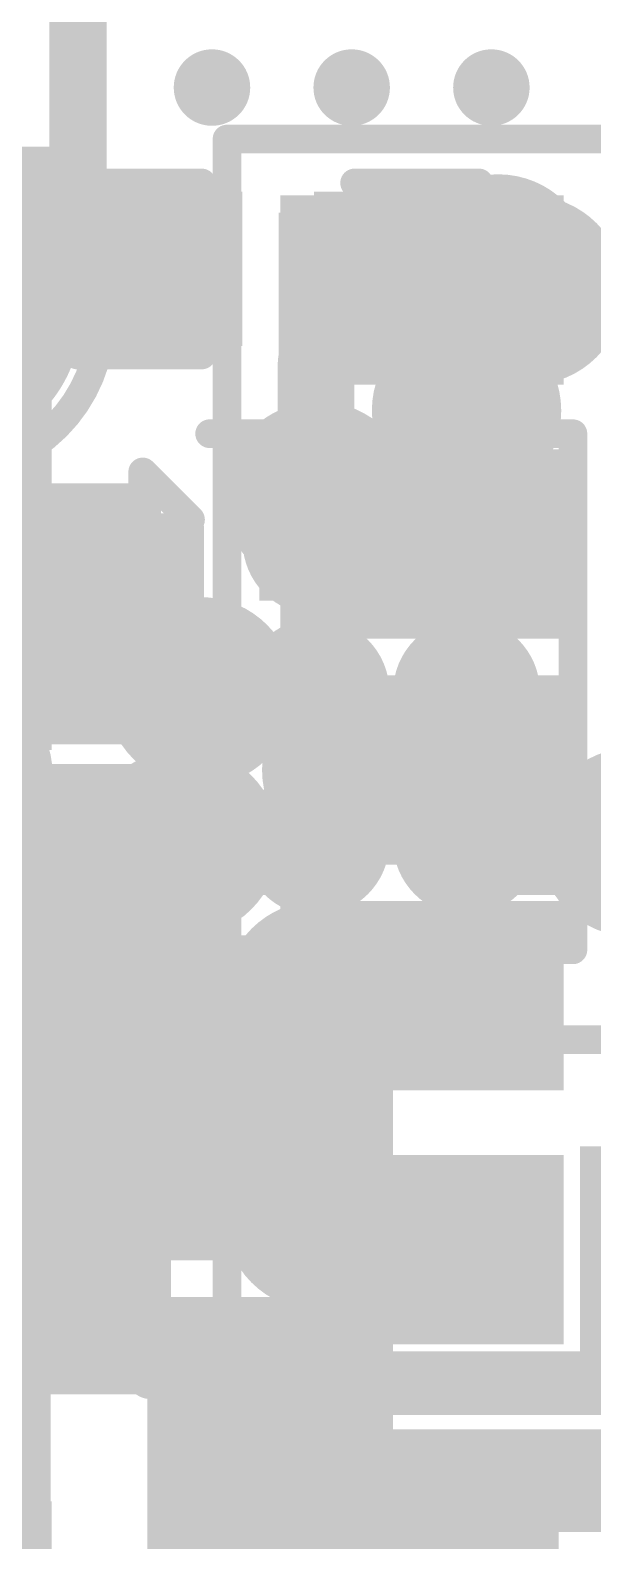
# Model space of a CAD drawing. Header units: millimetres. Extents: x -1.53 to 3.03, y -0.08 to 2.17.
# Drawn here: x 0.109 to 0.1678, y 0.2056 to 0.3636 of the extents above; entities that cross this region are included whole.
import ezdxf

# ---------------------------------------------------------------- set-up
doc = ezdxf.new("R2010")
doc.units = ezdxf.units.MM
doc.header["$MEASUREMENT"] = 0
for name, color, linetype in [('BottomLayer', 5, 'Continuous'), ('BottomOverlay', 54, 'Continuous'), ('BottomPaste', 16, 'Continuous'), ('BottomSolder', 6, 'Continuous'), ('PadHoleLayer', 156, 'Continuous'), ('TopLayer', 1, 'Continuous'), ('TopOverlay', 2, 'Continuous'), ('TopPaste', 8, 'Continuous'), ('TopSolder', 216, 'Continuous'), ('ViaHoleLayer', 16, 'Continuous')]:
    doc.layers.add(name, color=color, linetype=linetype)

# ---------------------------------------------------------------- blocks, each defined once
blk = doc.blocks.new('EYSHSNZWZ_8')
at = {"layer": 'TopLayer'}
for points in [[(-0.16043305, 0.0561024), (-0.13877955, 0.0561024), (-0.13877955, 0.0442914), (-0.16043305, 0.0442914)], [(-0.16043305, 0.0295275), (-0.13877955, 0.0295275), (-0.13877955, 0.0177165), (-0.16043305, 0.0177165)], [(-0.16043305, 0.0059055), (-0.13877955, 0.0059055), (-0.13877955, -0.0059055), (-0.16043305, -0.0059055)], [(-0.16043305, -0.0177165), (-0.13877955, -0.0177165), (-0.13877955, -0.0295275), (-0.16043305, -0.0295275)], [(-0.16043305, -0.0442914), (-0.13877955, -0.0442914), (-0.13877955, -0.0561024), (-0.16043305, -0.0561024)]]:
    blk.add_hatch(color=1, dxfattribs=at).paths.add_polyline_path(points)
at = {"layer": 'TopPaste'}
for points in [[(-0.16043305, 0.0561024), (-0.13877955, 0.0561024), (-0.13877955, 0.0442914), (-0.16043305, 0.0442914)], [(-0.1582679, 0.0442913), (-0.1409451, 0.0442913), (-0.1409451, 0.0561023), (-0.1582679, 0.0561023)], [(-0.16043305, 0.0295275), (-0.13877955, 0.0295275), (-0.13877955, 0.0177165), (-0.16043305, 0.0177165)], [(-0.1582679, 0.0177165), (-0.1409451, 0.0177165), (-0.1409451, 0.0295275), (-0.1582679, 0.0295275)], [(-0.16043305, 0.0059055), (-0.13877955, 0.0059055), (-0.13877955, -0.0059055), (-0.16043305, -0.0059055)], [(-0.1582676, -0.0059124), (-0.1409448, -0.0059124), (-0.1409448, 0.0058986), (-0.1582676, 0.0058986)], [(-0.16043305, -0.0177165), (-0.13877955, -0.0177165), (-0.13877955, -0.0295275), (-0.16043305, -0.0295275)], [(-0.1582676, -0.0295277), (-0.1409448, -0.0295277), (-0.1409448, -0.0177167), (-0.1582676, -0.0177167)], [(-0.16043305, -0.0442914), (-0.13877955, -0.0442914), (-0.13877955, -0.0561024), (-0.16043305, -0.0561024)], [(-0.1582676, -0.0561025), (-0.1409448, -0.0561025), (-0.1409448, -0.0442915), (-0.1582676, -0.0442915)]]:
    blk.add_hatch(color=8, dxfattribs=at).paths.add_polyline_path(points)
at = {"layer": 'TopSolder'}
for points in [[(-0.16443305, 0.0601024), (-0.13477955, 0.0601024), (-0.13477955, 0.0402914), (-0.16443305, 0.0402914)], [(-0.16443305, 0.0335275), (-0.13477955, 0.0335275), (-0.13477955, 0.0137165), (-0.16443305, 0.0137165)], [(-0.16443305, 0.0099055), (-0.13477955, 0.0099055), (-0.13477955, -0.0099055), (-0.16443305, -0.0099055)], [(-0.16443305, -0.0137165), (-0.13477955, -0.0137165), (-0.13477955, -0.0335275), (-0.16443305, -0.0335275)], [(-0.16443305, -0.0402914), (-0.13477955, -0.0402914), (-0.13477955, -0.0601024), (-0.16443305, -0.0601024)]]:
    blk.add_hatch(color=216, dxfattribs=at).paths.add_polyline_path(points)
at = {"layer": 'TopOverlay', "const_width": 0.003}
for points in [[(-0.17, -0.066), (-0.17, 0.066)], [(-0.17, 0.066), (0.17, 0.066)], [(-0.17, -0.066), (0.17, -0.066)]]:
    blk.add_lwpolyline(points, dxfattribs=at)
at = {"layer": 'TopOverlay', "const_width": 0.0015}
for points in [[(-0.17075, 0.066, 1), (-0.16925, 0.066, 1)], [(-0.17075, 0.066, 1), (-0.16925, 0.066, 1)], [(-0.17075, -0.066, 1), (-0.16925, -0.066, 1)], [(-0.17075, -0.066, 1), (-0.16925, -0.066, 1)]]:
    blk.add_lwpolyline(points, format="xyb", close=True, dxfattribs=at)
blk = doc.blocks.new('WLP_6_0_83_1_24__B_12')
at = {"layer": 'BottomLayer'}
h = blk.add_hatch(color=5, dxfattribs=at)
edge = h.paths.add_edge_path()
edge.add_arc((-0.015748, 0.007874), 0.0055118, 0, 360)
h = blk.add_hatch(color=5, dxfattribs=at)
edge = h.paths.add_edge_path()
edge.add_arc((0, 0.007874), 0.0055118, 0, 360)
h = blk.add_hatch(color=5, dxfattribs=at)
edge = h.paths.add_edge_path()
edge.add_arc((0.015748, 0.007874), 0.0055118, 0, 360)
h = blk.add_hatch(color=5, dxfattribs=at)
edge = h.paths.add_edge_path()
edge.add_arc((-0.015748, -0.007874), 0.0055118, 0, 360)
h = blk.add_hatch(color=5, dxfattribs=at)
edge = h.paths.add_edge_path()
edge.add_arc((0, -0.007874), 0.0055118, 0, 360)
h = blk.add_hatch(color=5, dxfattribs=at)
edge = h.paths.add_edge_path()
edge.add_arc((0.015748, -0.007874), 0.0055118, 0, 360)
at = {"layer": 'BottomPaste'}
h = blk.add_hatch(color=16, dxfattribs=at)
edge = h.paths.add_edge_path()
edge.add_arc((-0.015748, 0.007874), 0.0055118, 0, 360)
h = blk.add_hatch(color=16, dxfattribs=at)
edge = h.paths.add_edge_path()
edge.add_arc((0, 0.007874), 0.0055118, 0, 360)
h = blk.add_hatch(color=16, dxfattribs=at)
edge = h.paths.add_edge_path()
edge.add_arc((0.015748, 0.007874), 0.0055118, 0, 360)
h = blk.add_hatch(color=16, dxfattribs=at)
edge = h.paths.add_edge_path()
edge.add_arc((-0.015748, -0.007874), 0.0055118, 0, 360)
h = blk.add_hatch(color=16, dxfattribs=at)
edge = h.paths.add_edge_path()
edge.add_arc((0, -0.007874), 0.0055118, 0, 360)
h = blk.add_hatch(color=16, dxfattribs=at)
edge = h.paths.add_edge_path()
edge.add_arc((0.015748, -0.007874), 0.0055118, 0, 360)
at = {"layer": 'BottomSolder'}
h = blk.add_hatch(color=6, dxfattribs=at)
edge = h.paths.add_edge_path()
edge.add_arc((-0.015748, 0.007874), 0.0076772, 0, 360)
h = blk.add_hatch(color=6, dxfattribs=at)
edge = h.paths.add_edge_path()
edge.add_arc((0, 0.007874), 0.0076772, 0, 360)
h = blk.add_hatch(color=6, dxfattribs=at)
edge = h.paths.add_edge_path()
edge.add_arc((0.015748, 0.007874), 0.0076772, 0, 360)
h = blk.add_hatch(color=6, dxfattribs=at)
edge = h.paths.add_edge_path()
edge.add_arc((-0.015748, -0.007874), 0.0076772, 0, 360)
h = blk.add_hatch(color=6, dxfattribs=at)
edge = h.paths.add_edge_path()
edge.add_arc((0, -0.007874), 0.0076772, 0, 360)
h = blk.add_hatch(color=6, dxfattribs=at)
edge = h.paths.add_edge_path()
edge.add_arc((0.015748, -0.007874), 0.0076772, 0, 360)
at = {"layer": 'BottomOverlay', "const_width": 0.003}
for points in [[(-0.027, -0.019), (-0.027, 0.019)], [(0.027, 0.019), (-0.027, 0.019)], [(0.027, -0.019), (0.027, 0.019)], [(0.027, -0.019), (-0.004, -0.019)], [(-0.023, -0.026), (-0.018, -0.021)], [(-0.013, -0.026), (-0.018, -0.021)], [(-0.013, -0.026), (-0.023, -0.026)]]:
    blk.add_lwpolyline(points, dxfattribs=at)
at = {"layer": 'BottomOverlay', "const_width": 0.0015}
for points in [[(-0.02775, 0.019, 1), (-0.02625, 0.019, 1)], [(-0.02775, 0.019, 1), (-0.02625, 0.019, 1)], [(0.02625, 0.019, 1), (0.02775, 0.019, 1)], [(0.02625, 0.019, 1), (0.02775, 0.019, 1)], [(-0.02775, -0.019, 1), (-0.02625, -0.019, 1)], [(-0.00475, -0.019, 1), (-0.00325, -0.019, 1)], [(0.02625, -0.019, 1), (0.02775, -0.019, 1)], [(0.02625, -0.019, 1), (0.02775, -0.019, 1)], [(-0.01875, -0.021, 1), (-0.01725, -0.021, 1)], [(-0.01875, -0.021, 1), (-0.01725, -0.021, 1)], [(-0.02375, -0.026, 1), (-0.02225, -0.026, 1)], [(-0.02375, -0.026, 1), (-0.02225, -0.026, 1)], [(-0.01375, -0.026, 1), (-0.01225, -0.026, 1)], [(-0.01375, -0.026, 1), (-0.01225, -0.026, 1)]]:
    blk.add_lwpolyline(points, format="xyb", close=True, dxfattribs=at)
blk = doc.blocks.new('EVQP7A01P_B_14')
at = {"layer": 'BottomSolder'}
for points in [[(-0.10242515, -0.003874), (-0.03930705, -0.003874), (-0.03930705, -0.0532126), (-0.10242515, -0.0532126)], [(0.03930715, -0.003874), (0.10242525, -0.003874), (0.10242525, -0.0532126), (0.03930715, -0.0532126)]]:
    blk.add_hatch(color=6, dxfattribs=at).paths.add_polyline_path(points)
blk = doc.blocks.new('R___0201_25')
at = {"layer": 'TopLayer'}
for points in [[(-0.01614165, 0.00728345), (-0.00551175, 0.00728345), (-0.00551175, -0.00728345), (-0.01614165, -0.00728345)], [(0.00551185, 0.00728345), (0.01614175, 0.00728345), (0.01614175, -0.00728345), (0.00551185, -0.00728345)]]:
    blk.add_hatch(color=1, dxfattribs=at).paths.add_polyline_path(points)
at = {"layer": 'TopPaste'}
for points in [[(-0.01614165, 0.00728345), (-0.00551175, 0.00728345), (-0.00551175, -0.00728345), (-0.01614165, -0.00728345)], [(0.00551185, 0.00728345), (0.01614175, 0.00728345), (0.01614175, -0.00728345), (0.00551185, -0.00728345)]]:
    blk.add_hatch(color=8, dxfattribs=at).paths.add_polyline_path(points)
at = {"layer": 'TopSolder'}
for points in [[(-0.01830705, 0.00944885), (-0.00334635, 0.00944885), (-0.00334635, -0.00944885), (-0.01830705, -0.00944885)], [(0.00334645, 0.00944885), (0.01830715, 0.00944885), (0.01830715, -0.00944885), (0.00334645, -0.00944885)]]:
    blk.add_hatch(color=216, dxfattribs=at).paths.add_polyline_path(points)
at = {"layer": 'TopOverlay', "const_width": 0.003}
for points in [[(-0.019, -0.01), (-0.019, 0.01)], [(-0.019, 0.01), (0.019, 0.01)], [(0.019, -0.01), (0.019, 0.01)], [(-0.019, -0.01), (0.019, -0.01)]]:
    blk.add_lwpolyline(points, dxfattribs=at)
at = {"layer": 'TopOverlay', "const_width": 0.0015}
for points in [[(-0.01975, 0.01, 1), (-0.01825, 0.01, 1)], [(-0.01975, 0.01, 1), (-0.01825, 0.01, 1)], [(0.01825, 0.01, 1), (0.01975, 0.01, 1)], [(0.01825, 0.01, 1), (0.01975, 0.01, 1)], [(-0.01975, -0.01, 1), (-0.01825, -0.01, 1)], [(-0.01975, -0.01, 1), (-0.01825, -0.01, 1)], [(0.01825, -0.01, 1), (0.01975, -0.01, 1)], [(0.01825, -0.01, 1), (0.01975, -0.01, 1)]]:
    blk.add_lwpolyline(points, format="xyb", close=True, dxfattribs=at)
blk = doc.blocks.new('SOT_723_B_27')
at = {"layer": 'BottomLayer'}
for points in [[(-0.0255905, 0.03149605), (-0.0059055, 0.03149605), (-0.0059055, 0.01377955), (-0.0255905, 0.01377955)], [(0.0059056, 0.03149605), (0.0255906, 0.03149605), (0.0255906, 0.01377955), (0.0059056, 0.01377955)], [(-0.0098425, -0.01377955), (0.0098425, -0.01377955), (0.0098425, -0.03149605), (-0.0098425, -0.03149605)]]:
    blk.add_hatch(color=5, dxfattribs=at).paths.add_polyline_path(points)
at = {"layer": 'BottomPaste'}
for points in [[(-0.0255905, 0.03149605), (-0.0059055, 0.03149605), (-0.0059055, 0.01377955), (-0.0255905, 0.01377955)], [(0.0059056, 0.03149605), (0.0255906, 0.03149605), (0.0255906, 0.01377955), (0.0059056, 0.01377955)], [(-0.0098425, -0.01377955), (0.0098425, -0.01377955), (0.0098425, -0.03149605), (-0.0098425, -0.03149605)]]:
    blk.add_hatch(color=16, dxfattribs=at).paths.add_polyline_path(points)
at = {"layer": 'BottomSolder'}
for points in [[(-0.0295905, 0.03549605), (-0.0019055, 0.03549605), (-0.0019055, 0.00977955), (-0.0295905, 0.00977955)], [(0.0019056, 0.03549605), (0.0295906, 0.03549605), (0.0295906, 0.00977955), (0.0019056, 0.00977955)], [(-0.0138425, -0.00977955), (0.0138425, -0.00977955), (0.0138425, -0.03549605), (-0.0138425, -0.03549605)]]:
    blk.add_hatch(color=6, dxfattribs=at).paths.add_polyline_path(points)
at = {"layer": 'BottomOverlay', "const_width": 0.003}
for points in [[(-0.025, 0.006), (-0.025, -0.025)], [(-0.025, 0.006), (-0.025, -0.025)], [(0.025, 0.006), (0.025, -0.025)], [(-0.025, -0.025), (-0.015, -0.025)], [(-0.025, -0.025), (-0.015, -0.025)], [(0.015, -0.025), (0.025, -0.025)]]:
    blk.add_lwpolyline(points, dxfattribs=at)
at = {"layer": 'BottomOverlay', "const_width": 0.0015}
for points in [[(-0.02575, 0.006, 1), (-0.02425, 0.006, 1)], [(-0.02575, 0.006, 1), (-0.02425, 0.006, 1)], [(0.02425, 0.006, 1), (0.02575, 0.006, 1)], [(-0.02575, -0.025, 1), (-0.02425, -0.025, 1)], [(-0.02575, -0.025, 1), (-0.02425, -0.025, 1)], [(-0.02575, -0.025, 1), (-0.02425, -0.025, 1)], [(-0.02575, -0.025, 1), (-0.02425, -0.025, 1)], [(-0.01575, -0.025, 1), (-0.01425, -0.025, 1)], [(-0.01575, -0.025, 1), (-0.01425, -0.025, 1)], [(0.01425, -0.025, 1), (0.01575, -0.025, 1)], [(0.02425, -0.025, 1), (0.02575, -0.025, 1)], [(0.02425, -0.025, 1), (0.02575, -0.025, 1)]]:
    blk.add_lwpolyline(points, format="xyb", close=True, dxfattribs=at)
blk = doc.blocks.new('1_S______P___0_5___31')
at = {"layer": 'TopLayer'}
h = blk.add_hatch(color=1, dxfattribs=at)
edge = h.paths.add_edge_path()
edge.add_arc((0, 0), 0.0098425, 0, 360)
at = {"layer": 'TopPaste'}
h = blk.add_hatch(color=8, dxfattribs=at)
edge = h.paths.add_edge_path()
edge.add_arc((0, 0), 0.0098425, 0, 360)
at = {"layer": 'TopSolder'}
h = blk.add_hatch(color=216, dxfattribs=at)
edge = h.paths.add_edge_path()
edge.add_arc((0, 0), 0.0138425, 0, 360)
at = {"layer": 'TopOverlay'}
for points, const_width in [([(0.016, 0, 1), (-0.016, 0, 1)], 0.003), ([(-0.01675, 0, 1), (-0.01525, 0, 1)], 0.0015), ([(0.01525, 0, 1), (0.01675, 0, 1)], 0.0015)]:
    blk.add_lwpolyline(points, format="xyb", close=True, dxfattribs=dict(at, const_width=const_width))
blk = doc.blocks.new('CAP_0201_36')
at = {"layer": 'TopLayer'}
for points in [[(-0.0177165, 0.0059055), (-0.0059055, 0.0059055), (-0.0059055, -0.0059055), (-0.0177165, -0.0059055)], [(0.0059055, 0.0059055), (0.0177165, 0.0059055), (0.0177165, -0.0059055), (0.0059055, -0.0059055)]]:
    blk.add_hatch(color=1, dxfattribs=at).paths.add_polyline_path(points)
at = {"layer": 'TopPaste'}
for points in [[(-0.0177165, 0.0059055), (-0.0059055, 0.0059055), (-0.0059055, -0.0059055), (-0.0177165, -0.0059055)], [(0.0059055, 0.0059055), (0.0177165, 0.0059055), (0.0177165, -0.0059055), (0.0059055, -0.0059055)]]:
    blk.add_hatch(color=8, dxfattribs=at).paths.add_polyline_path(points)
at = {"layer": 'TopSolder'}
for points in [[(-0.0198819, 0.0080709), (-0.0037401, 0.0080709), (-0.0037401, -0.0080709), (-0.0198819, -0.0080709)], [(0.0037401, 0.0080709), (0.0198819, 0.0080709), (0.0198819, -0.0080709), (0.0037401, -0.0080709)]]:
    blk.add_hatch(color=216, dxfattribs=at).paths.add_polyline_path(points)
at = {"layer": 'TopOverlay', "const_width": 0.003}
for points in [[(-0.021, 0.009), (-0.008, 0.009)], [(-0.021, 0.009), (-0.021, -0.009)], [(0.008, 0.009), (0.021, 0.009)], [(0.021, 0.009), (0.021, -0.009)], [(-0.021, -0.009), (-0.008, -0.009)], [(0.008, -0.009), (0.021, -0.009)]]:
    blk.add_lwpolyline(points, dxfattribs=at)
at = {"layer": 'TopOverlay', "const_width": 0.0015}
for points in [[(-0.02175, 0.009, 1), (-0.02025, 0.009, 1)], [(-0.02175, 0.009, 1), (-0.02025, 0.009, 1)], [(-0.00875, 0.009, 1), (-0.00725, 0.009, 1)], [(0.00725, 0.009, 1), (0.00875, 0.009, 1)], [(0.02025, 0.009, 1), (0.02175, 0.009, 1)], [(0.02025, 0.009, 1), (0.02175, 0.009, 1)], [(-0.02175, -0.009, 1), (-0.02025, -0.009, 1)], [(-0.02175, -0.009, 1), (-0.02025, -0.009, 1)], [(-0.00875, -0.009, 1), (-0.00725, -0.009, 1)], [(0.00725, -0.009, 1), (0.00875, -0.009, 1)], [(0.02025, -0.009, 1), (0.02175, -0.009, 1)], [(0.02025, -0.009, 1), (0.02175, -0.009, 1)]]:
    blk.add_lwpolyline(points, format="xyb", close=True, dxfattribs=at)
blk = doc.blocks.new('CAP_0201_B_45')
at = {"layer": 'BottomLayer'}
for points in [[(-0.0177165, 0.0059055), (-0.0059055, 0.0059055), (-0.0059055, -0.0059055), (-0.0177165, -0.0059055)], [(0.0059055, 0.0059055), (0.0177165, 0.0059055), (0.0177165, -0.0059055), (0.0059055, -0.0059055)]]:
    blk.add_hatch(color=5, dxfattribs=at).paths.add_polyline_path(points)
at = {"layer": 'BottomPaste'}
for points in [[(-0.0177165, 0.0059055), (-0.0059055, 0.0059055), (-0.0059055, -0.0059055), (-0.0177165, -0.0059055)], [(0.0059055, 0.0059055), (0.0177165, 0.0059055), (0.0177165, -0.0059055), (0.0059055, -0.0059055)]]:
    blk.add_hatch(color=16, dxfattribs=at).paths.add_polyline_path(points)
at = {"layer": 'BottomSolder'}
for points in [[(-0.0198819, 0.0080709), (-0.0037401, 0.0080709), (-0.0037401, -0.0080709), (-0.0198819, -0.0080709)], [(0.0037401, 0.0080709), (0.0198819, 0.0080709), (0.0198819, -0.0080709), (0.0037401, -0.0080709)]]:
    blk.add_hatch(color=6, dxfattribs=at).paths.add_polyline_path(points)
at = {"layer": 'BottomOverlay', "const_width": 0.003}
for points in [[(-0.021, -0.009), (-0.021, 0.009)], [(-0.021, 0.009), (-0.008, 0.009)], [(0.008, 0.009), (0.021, 0.009)], [(0.021, -0.009), (0.021, 0.009)], [(-0.021, -0.009), (-0.008, -0.009)], [(0.008, -0.009), (0.021, -0.009)]]:
    blk.add_lwpolyline(points, dxfattribs=at)
at = {"layer": 'BottomOverlay', "const_width": 0.0015}
for points in [[(-0.02175, 0.009, 1), (-0.02025, 0.009, 1)], [(-0.02175, 0.009, 1), (-0.02025, 0.009, 1)], [(-0.00875, 0.009, 1), (-0.00725, 0.009, 1)], [(0.00725, 0.009, 1), (0.00875, 0.009, 1)], [(0.02025, 0.009, 1), (0.02175, 0.009, 1)], [(0.02025, 0.009, 1), (0.02175, 0.009, 1)], [(-0.02175, -0.009, 1), (-0.02025, -0.009, 1)], [(-0.02175, -0.009, 1), (-0.02025, -0.009, 1)], [(-0.00875, -0.009, 1), (-0.00725, -0.009, 1)], [(0.00725, -0.009, 1), (0.00875, -0.009, 1)], [(0.02025, -0.009, 1), (0.02175, -0.009, 1)], [(0.02025, -0.009, 1), (0.02175, -0.009, 1)]]:
    blk.add_lwpolyline(points, format="xyb", close=True, dxfattribs=at)

msp = doc.modelspace()

# ---------------------------------------------------------------- hatches: boundary and pattern name
at = {"layer": 'BottomLayer'}
for points in [[(0.0794189, 0.3327407), (0.1290167, 0.3327407), (0.1290167, 0.3445517), (0.0794189, 0.3445517)], [(0.1349853, 0.3140556), (0.1428277, 0.3140556), (0.1428277, 0.3445516), (0.1349853, 0.3445516)], [(0.1428278, 0.3327407), (0.1579222, 0.3327407), (0.1579222, 0.3445517), (0.1428278, 0.3445517)], [(0.1491189, 0.3101582), (0.1601425, 0.3101582), (0.1601425, 0.3238194), (0.1491189, 0.3238194)], [(0.0658745, 0.2888984), (0.1388827, 0.2888984), (0.1388827, 0.299922), (0.0658745, 0.299922)], [(0.0346776, 0.2731504), (0.1388826, 0.2731504), (0.1388826, 0.284174), (0.0346776, 0.284174)], [(0.1546307, 0.2731504), (0.1866545, 0.2731504), (0.1866545, 0.284174), (0.1546307, 0.284174)], [(0.0658745, 0.1505753), (0.1111261, 0.1505753), (0.1111261, 0.2682917), (0.0658745, 0.2682917)], [(0.0799717, 0.2389056), (0.1429537, 0.2389056), (0.1429537, 0.2682044), (0.0799717, 0.2682044)], [(0.1111261, 0.2389341), (0.1430067, 0.2389341), (0.1430067, 0.2682045), (0.1111261, 0.2682045)], [(0.1340955, 0.2074095), (0.2065535, 0.2074095), (0.2065535, 0.2172519), (0.1340955, 0.2172519)]]:
    msp.add_hatch(color=5, dxfattribs=at).paths.add_polyline_path(points)
h = msp.add_hatch(color=5, dxfattribs=at)
edge = h.paths.add_edge_path()
edge.add_arc((0.1579223, 0.3386462), 0.0059055, 0, 360)
h = msp.add_hatch(color=5, dxfattribs=at)
edge = h.paths.add_edge_path()
edge.add_arc((0.1546307, 0.3238195), 0.0059055, 0, 360)
h = msp.add_hatch(color=5, dxfattribs=at)
edge = h.paths.add_edge_path()
edge.add_arc((0.1267567, 0.2944102), 0.0059055, 0, 360)
h = msp.add_hatch(color=5, dxfattribs=at)
edge = h.paths.add_edge_path()
edge.add_arc((0.1720876, 0.2786615), 0.0059055, 0, 360)
h = msp.add_hatch(color=5, dxfattribs=at)
edge = h.paths.add_edge_path()
edge.add_arc((0.1218439, 0.2605777), 0.0059055, 0, 360)
at = {"layer": 'BottomSolder'}
h = msp.add_hatch(color=6, dxfattribs=at)
edge = h.paths.add_edge_path()
edge.add_arc((0.1280005, 0.3576261), 0.004, 0, 360)
h = msp.add_hatch(color=6, dxfattribs=at)
edge = h.paths.add_edge_path()
edge.add_arc((0.142614, 0.3576261), 0.004, 0, 360)
h = msp.add_hatch(color=6, dxfattribs=at)
edge = h.paths.add_edge_path()
edge.add_arc((0.1572275, 0.3576261), 0.004, 0, 360)
h = msp.add_hatch(color=6, dxfattribs=at)
edge = h.paths.add_edge_path()
edge.add_arc((0.1579223, 0.3386462), 0.0099055, 0, 360)
h = msp.add_hatch(color=6, dxfattribs=at)
edge = h.paths.add_edge_path()
edge.add_arc((0.1546307, 0.3238195), 0.0099055, 0, 360)
h = msp.add_hatch(color=6, dxfattribs=at)
edge = h.paths.add_edge_path()
edge.add_arc((0.1267567, 0.2944102), 0.0099055, 0, 360)
h = msp.add_hatch(color=6, dxfattribs=at)
edge = h.paths.add_edge_path()
edge.add_arc((0.1720876, 0.2786615), 0.0099055, 0, 360)
h = msp.add_hatch(color=6, dxfattribs=at)
edge = h.paths.add_edge_path()
edge.add_arc((0.1218439, 0.2605777), 0.0099055, 0, 360)
at = {"layer": 'PadHoleLayer'}
h = msp.add_hatch(color=156, dxfattribs=at)
edge = h.paths.add_edge_path()
edge.add_arc((0.1280005, 0.3576261), 0.003937, 0, 360)
h = msp.add_hatch(color=156, dxfattribs=at)
edge = h.paths.add_edge_path()
edge.add_arc((0.142614, 0.3576261), 0.003937, 0, 360)
h = msp.add_hatch(color=156, dxfattribs=at)
edge = h.paths.add_edge_path()
edge.add_arc((0.1572275, 0.3576261), 0.003937, 0, 360)
at = {"layer": 'TopLayer'}
h = msp.add_hatch(color=1, dxfattribs=at)
edge = h.paths.add_edge_path()
edge.add_arc((0.1612335, 0.3364263), 0.0059055, 0, 360)
for points in [[(0.1329385, 0.3039423), (0.1608551, 0.3039423), (0.1608551, 0.3226167), (0.1329385, 0.3226167)], [(0.0754285, 0.2964539), (0.1226515, 0.2964539), (0.1226515, 0.3162217), (0.0754285, 0.3162217)], [(0.1106403, 0.2727465), (0.1251173, 0.2727465), (0.1251173, 0.2846463), (0.1106403, 0.2846463)], [(0.1106455, 0.2541429), (0.1186935, 0.2541429), (0.1186935, 0.2758037), (0.1106455, 0.2758037)], [(0.1234079, 0.2596147), (0.1391421, 0.2596147), (0.1391421, 0.2646147), (0.1234079, 0.2646147)], [(0.1234117, 0.2429057), (0.1296707, 0.2429057), (0.1296707, 0.2636393), (0.1234117, 0.2636393)], [(0.0870709, 0.2429101), (0.1256573, 0.2429101), (0.1256573, 0.2496847), (0.0870709, 0.2496847)], [(0.1416855, 0.1522682), (0.1642525, 0.1522682), (0.1642525, 0.216455), (0.1416855, 0.216455)]]:
    msp.add_hatch(color=1, dxfattribs=at).paths.add_polyline_path(points)
h = msp.add_hatch(color=1, dxfattribs=at)
edge = h.paths.add_edge_path()
edge.add_arc((0.1391422, 0.3148587), 0.0059055, 0, 360)
h = msp.add_hatch(color=1, dxfattribs=at)
edge = h.paths.add_edge_path()
edge.add_arc((0.1431422, 0.2862367), 0.0059055, 0, 360)
h = msp.add_hatch(color=1, dxfattribs=at)
edge = h.paths.add_edge_path()
edge.add_arc((0.1251173, 0.2786555), 0.0059055, 0, 360)
h = msp.add_hatch(color=1, dxfattribs=at)
edge = h.paths.add_edge_path()
edge.add_arc((0.1391422, 0.2626147), 0.0059055, 0, 360)
h = msp.add_hatch(color=1, dxfattribs=at)
edge = h.paths.add_edge_path()
edge.add_arc((0.1391422, 0.2395992), 0.0059055, 0, 360)
at = {"layer": 'TopSolder'}
h = msp.add_hatch(color=216, dxfattribs=at)
edge = h.paths.add_edge_path()
edge.add_arc((0.1280005, 0.3576261), 0.004, 0, 360)
h = msp.add_hatch(color=216, dxfattribs=at)
edge = h.paths.add_edge_path()
edge.add_arc((0.142614, 0.3576261), 0.004, 0, 360)
h = msp.add_hatch(color=216, dxfattribs=at)
edge = h.paths.add_edge_path()
edge.add_arc((0.1572275, 0.3576261), 0.004, 0, 360)
h = msp.add_hatch(color=216, dxfattribs=at)
edge = h.paths.add_edge_path()
edge.add_arc((0.1612335, 0.3364263), 0.0099055, 0, 360)
h = msp.add_hatch(color=216, dxfattribs=at)
edge = h.paths.add_edge_path()
edge.add_arc((0.1391422, 0.3148587), 0.0099055, 0, 360)
h = msp.add_hatch(color=216, dxfattribs=at)
edge = h.paths.add_edge_path()
edge.add_arc((0.1014199, 0.2857914), 0.0099055, 0, 360)
h = msp.add_hatch(color=216, dxfattribs=at)
edge = h.paths.add_edge_path()
edge.add_arc((0.1431422, 0.2862367), 0.0099055, 0, 360)
h = msp.add_hatch(color=216, dxfattribs=at)
edge = h.paths.add_edge_path()
edge.add_arc((0.1251173, 0.2786555), 0.0099055, 0, 360)
h = msp.add_hatch(color=216, dxfattribs=at)
edge = h.paths.add_edge_path()
edge.add_arc((0.1014199, 0.2692034), 0.0099055, 0, 360)
h = msp.add_hatch(color=216, dxfattribs=at)
edge = h.paths.add_edge_path()
edge.add_arc((0.1391422, 0.2626147), 0.0099055, 0, 360)
h = msp.add_hatch(color=216, dxfattribs=at)
edge = h.paths.add_edge_path()
edge.add_arc((0.1391422, 0.2395992), 0.0099055, 0, 360)
at = {"layer": 'ViaHoleLayer'}
h = msp.add_hatch(color=16, dxfattribs=at)
edge = h.paths.add_edge_path()
edge.add_arc((0.1579223, 0.3386462), 0.0029527, 0, 360)
h = msp.add_hatch(color=16, dxfattribs=at)
edge = h.paths.add_edge_path()
edge.add_arc((0.1612335, 0.3364263), 0.0029527, 0, 360)
h = msp.add_hatch(color=16, dxfattribs=at)
edge = h.paths.add_edge_path()
edge.add_arc((0.1546307, 0.3238195), 0.0029527, 0, 360)
h = msp.add_hatch(color=16, dxfattribs=at)
edge = h.paths.add_edge_path()
edge.add_arc((0.1391422, 0.3148587), 0.0029527, 0, 360)
h = msp.add_hatch(color=16, dxfattribs=at)
edge = h.paths.add_edge_path()
edge.add_arc((0.1267567, 0.2944102), 0.0029527, 0, 360)
h = msp.add_hatch(color=16, dxfattribs=at)
edge = h.paths.add_edge_path()
edge.add_arc((0.1431422, 0.2862367), 0.0029527, 0, 360)
h = msp.add_hatch(color=16, dxfattribs=at)
edge = h.paths.add_edge_path()
edge.add_arc((0.1251173, 0.2786555), 0.0029527, 0, 360)
h = msp.add_hatch(color=16, dxfattribs=at)
edge = h.paths.add_edge_path()
edge.add_arc((0.1391422, 0.2626147), 0.0029527, 0, 360)
h = msp.add_hatch(color=16, dxfattribs=at)
edge = h.paths.add_edge_path()
edge.add_arc((0.1218439, 0.2605777), 0.0029527, 0, 360)
h = msp.add_hatch(color=16, dxfattribs=at)
edge = h.paths.add_edge_path()
edge.add_arc((0.1391422, 0.2395992), 0.0029527, 0, 360)

# ---------------------------------------------------------------- linework, layer by layer
at = {"layer": 'BottomLayer'}
for points, const_width in [([(0.1140005, 0.3386462), (0.1140005, 0.4590005)], 0.006), ([(0.1388827, 0.3101582), (0.1388827, 0.3287956)], 0.008), ([(0.1388827, 0.3091582), (0.1388827, 0.3091584)], 0.008), ([(0.1546307, 0.2786622), (0.1720869, 0.2786622)], 0.003)]:
    msp.add_lwpolyline(points, dxfattribs=dict(at, const_width=const_width))
for points, const_width in [([(0.1125005, 0.3386462, 1), (0.1155005, 0.3386462, 1)], 0.003), ([(0.1368827, 0.3287956, 1), (0.1408827, 0.3287956, 1)], 0.004), ([(0.1368827, 0.3101582, 1), (0.1408827, 0.3101582, 1)], 0.004), ([(0.1368827, 0.3091584, 1), (0.1408827, 0.3091584, 1)], 0.004), ([(0.1368827, 0.3091582, 1), (0.1408827, 0.3091582, 1)], 0.004), ([(0.1538807, 0.2786622, 1), (0.1553807, 0.2786622, 1)], 0.0015)]:
    msp.add_lwpolyline(points, format="xyb", close=True, dxfattribs=dict(at, const_width=const_width))
at = {"layer": 'TopLayer'}
for points, const_width in [([(0.149969, 0.3364336), (0.1499727, 0.3364299)], 0.006), ([(0.1499727, 0.3364299), (0.1612299, 0.3364299)], 0.006), ([(0.1612299, 0.3364299), (0.1612335, 0.3364263)], 0.006), ([(0.1159965, 0.301717), (0.1166658, 0.3023863)], 0.003), ([(0.1166658, 0.2787643), (0.1167202, 0.2787099)], 0.006), ([(0.1167202, 0.2787099), (0.1250629, 0.2787099)], 0.006), ([(0.1250629, 0.2787099), (0.1251173, 0.2786555)], 0.006), ([(0.115624, 0.2767282), (0.1165981, 0.2777023)], 0.006), ([(0.1386594, 0.2621319), (0.1391422, 0.2626147)], 0.005), ([(0.0906295, 0.2571501), (0.1121092, 0.2571501)], 0.006), ([(0.1063641, 0.2462974), (0.1222664, 0.2462974)], 0.005), ([(0.1222664, 0.2462974), (0.1231537, 0.2471847)], 0.005), ([(0.1140277, 0.2304336), (0.1140277, 0.2324021)], 0.005), ([(0.1140277, 0.2304336), (0.1215536, 0.2229077)], 0.005), ([(0.1215536, 0.2229077), (0.2368564, 0.2229077)], 0.005)]:
    msp.add_lwpolyline(points, dxfattribs=dict(at, const_width=const_width))
for points, const_width in [([(0.148469, 0.3364336, 1), (0.151469, 0.3364336, 1)], 0.003), ([(0.1484727, 0.3364299, 1), (0.1514727, 0.3364299, 1)], 0.003), ([(0.1484727, 0.3364299, 1), (0.1514727, 0.3364299, 1)], 0.003), ([(0.1597299, 0.3364299, 1), (0.1627299, 0.3364299, 1)], 0.003), ([(0.1597299, 0.3364299, 1), (0.1627299, 0.3364299, 1)], 0.003), ([(0.1597335, 0.3364263, 1), (0.1627335, 0.3364263, 1)], 0.003), ([(0.1159158, 0.3023863, 1), (0.1174158, 0.3023863, 1)], 0.0015), ([(0.1152465, 0.301717, 1), (0.1167465, 0.301717, 1)], 0.0015), ([(0.1151658, 0.2787643, 1), (0.1181658, 0.2787643, 1)], 0.003), ([(0.1152202, 0.2787099, 1), (0.1182202, 0.2787099, 1)], 0.003), ([(0.1152202, 0.2787099, 1), (0.1182202, 0.2787099, 1)], 0.003), ([(0.1235629, 0.2787099, 1), (0.1265629, 0.2787099, 1)], 0.003), ([(0.1235629, 0.2787099, 1), (0.1265629, 0.2787099, 1)], 0.003), ([(0.1236173, 0.2786555, 1), (0.1266173, 0.2786555, 1)], 0.003), ([(0.1150981, 0.2777023, 1), (0.1180981, 0.2777023, 1)], 0.003), ([(0.114124, 0.2767282, 1), (0.117124, 0.2767282, 1)], 0.003), ([(0.1374094, 0.2621319, 1), (0.1399094, 0.2621319, 1)], 0.0025), ([(0.1378922, 0.2626147, 1), (0.1403922, 0.2626147, 1)], 0.0025), ([(0.1106092, 0.2571501, 1), (0.1136092, 0.2571501, 1)], 0.003), ([(0.1210164, 0.2462974, 1), (0.1235164, 0.2462974, 1)], 0.0025), ([(0.1210164, 0.2462974, 1), (0.1235164, 0.2462974, 1)], 0.0025), ([(0.1219037, 0.2471847, 1), (0.1244037, 0.2471847, 1)], 0.0025), ([(0.1127777, 0.2324021, 1), (0.1152777, 0.2324021, 1)], 0.0025), ([(0.1127777, 0.2304336, 1), (0.1152777, 0.2304336, 1)], 0.0025), ([(0.1127777, 0.2304336, 1), (0.1152777, 0.2304336, 1)], 0.0025), ([(0.1203036, 0.2229077, 1), (0.1228036, 0.2229077, 1)], 0.0025), ([(0.1203036, 0.2229077, 1), (0.1228036, 0.2229077, 1)], 0.0025)]:
    msp.add_lwpolyline(points, format="xyb", close=True, dxfattribs=dict(at, const_width=const_width))
at = {"layer": 'TopOverlay', "const_width": 0.003}
for points in [[(0.1449503, 0.2090508), (0.1500005, 0.2140005)], [(0.1500005, 0.2140005), (0.1549503, 0.2090508)], [(0.1449503, 0.2090508), (0.1549503, 0.2090508)]]:
    msp.add_lwpolyline(points, dxfattribs=at)
at = {"layer": 'TopOverlay', "const_width": 0.0015}
for points in [[(0.1492505, 0.2140005, 1), (0.1507505, 0.2140005, 1)], [(0.1492505, 0.2140005, 1), (0.1507505, 0.2140005, 1)], [(0.1442003, 0.2090508, 1), (0.1457003, 0.2090508, 1)], [(0.1442003, 0.2090508, 1), (0.1457003, 0.2090508, 1)], [(0.1542003, 0.2090508, 1), (0.1557003, 0.2090508, 1)], [(0.1542003, 0.2090508, 1), (0.1557003, 0.2090508, 1)]]:
    msp.add_lwpolyline(points, format="xyb", close=True, dxfattribs=at)

# ---------------------------------------------------------------- block references
for name, p in [('EYSHSNZWZ_8', (0.2995753, 0.2862367)), ('CAP_0201_B_45', (0.1349223, 0.3386462)), ('R___0201_25', (0.1032009, 0.2324021))]:
    msp.add_blockref(name, p)
for name, p, rotation in [('EVQP7A01P_B_14', (0.0580005, 0.2490005), 90), ('1_S______P___0_5___31', (0.1004189, 0.3335123), 90), ('WLP_6_0_83_1_24__B_12', (0.1467567, 0.2944102), 270), ('CAP_0201_36', (0.1166658, 0.2905753), 90), ('SOT_723_B_27', (0.1567333, 0.233), 90)]:
    msp.add_blockref(name, p, dxfattribs=dict(rotation=rotation))

doc.saveas('drawing.dxf')
